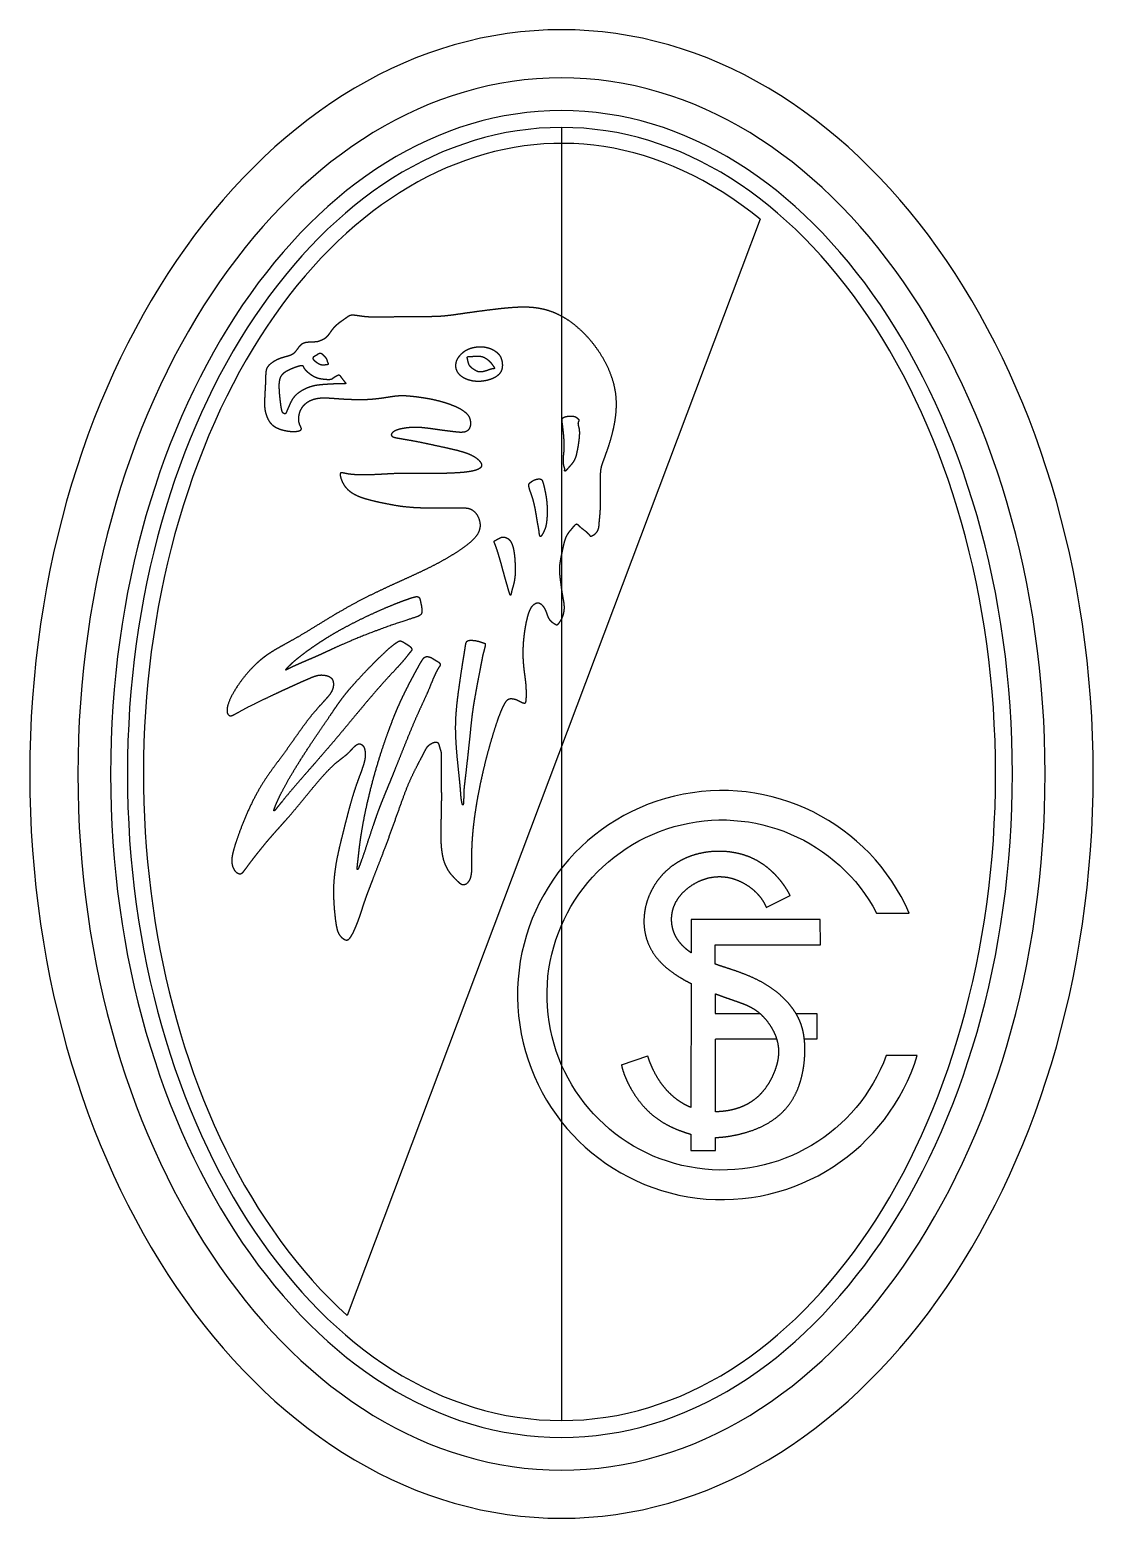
# Model space of a CAD drawing. Header units: millimetres. Extents: x -66 to 66, y -93 to 93.
import ezdxf

# ---------------------------------------------------------------- set-up
doc = ezdxf.new("R2010")
doc.units = ezdxf.units.MM
doc.layers.get('0').update_dxf_attribs({"linetype": 'CONTINUOUS'})

msp = doc.modelspace()

# ---------------------------------------------------------------- linework, layer by layer
for p, q in [((0, 80.53), (0, -80.53)), ((24.76, 69.1), (-26.69, -67.44)), ((25.51, -16.64), (28.5, -15.13)), ((32.23, -18.13), (16.17, -18.13)), ((16.17, -18.13), (16.17, -22.28)), ((32.27, -21.27), (32.23, -18.13)), ((19.16, -21.28), (32.27, -21.27)), ((19.16, -23.69), (19.16, -21.28)), ((16.16, -26.1), (16.13, -41.53)), ((19.17, -29.85), (19.17, -27.37)), ((19.16, -29.85), (24.75, -29.85)), ((29.22, -29.85), (31.83, -29.85)), ((31.83, -29.85), (31.83, -33.03)), ((19.17, -42.07), (19.17, -33.03)), ((26.81, -33.03), (19.17, -33.03)), ((31.83, -33.03), (30.26, -33.03)), ((7.48, -36.24), (10.75, -35.11)), ((16.13, -44.87), (16.12, -46.88)), ((19.17, -46.88), (19.17, -45.28)), ((16.12, -46.88), (19.17, -46.88))]:
    msp.add_line(p, q)
msp.add_lwpolyline([(39.26, -17.32), (43.33, -17.32, 5.551741), (44.33, -35.07), (40.45, -35.07, -4.688764)], format="xyb", close=True)
for major_axis, ratio, start_param, end_param in [((0, -92.7), 0.714675, -1.570796, 4.712389), ((0, -78.53), 0.663219, 2.646294, 5.745096), ((0, -86.7), 0.694928, -1.570796, 4.712389), ((0, -82.63), 0.679929, -1.570796, 4.712389), ((0, -80.53), 0.671582, -1.570796, 4.712389)]:
    msp.add_ellipse((0, 0), major_axis=major_axis, ratio=ratio, start_param=start_param, end_param=end_param)
for points in [[(-26.25, 57.12), (-26.2, 57.13), (-26.11, 57.14), (-25.96, 57.15), (-25.73, 57.13), (-25.39, 57.08), (-25.01, 57.02), (-24.59, 56.97), (-24.14, 56.92), (-23.63, 56.9), (-23.08, 56.89), (-22.48, 56.89), (-21.81, 56.9), (-21.1, 56.92), (-20.35, 56.93), (-19.58, 56.94), (-18.81, 56.95), (-18.06, 56.95), (-17.37, 56.96), (-16.74, 56.96), (-16.18, 56.96), (-15.7, 56.97), (-15.27, 56.99), (-14.89, 57.01), (-14.5, 57.05), (-14.1, 57.09), (-13.64, 57.15), (-13.12, 57.22), (-12.54, 57.31), (-11.91, 57.4), (-11.23, 57.49), (-10.53, 57.59), (-9.83, 57.68), (-9.14, 57.77), (-8.47, 57.85), (-7.83, 57.93), (-7.21, 57.99), (-6.63, 58.05), (-6.06, 58.09), (-5.5, 58.13), (-4.94, 58.15), (-4.36, 58.14), (-3.77, 58.12), (-3.16, 58.06), (-2.53, 57.95), (-1.88, 57.8), (-1.21, 57.58), (-0.52, 57.3), (0.17, 56.94), (0.87, 56.52), (1.56, 56.01), (2.24, 55.44), (2.9, 54.81), (3.52, 54.13), (4.11, 53.41), (4.65, 52.66), (5.13, 51.89), (5.56, 51.12), (5.92, 50.35), (6.22, 49.6), (6.45, 48.88), (6.63, 48.18), (6.75, 47.51), (6.82, 46.88), (6.85, 46.27), (6.84, 45.69), (6.81, 45.14), (6.76, 44.6), (6.68, 44.07), (6.59, 43.55), (6.49, 43.03), (6.36, 42.51), (6.22, 41.98), (6.07, 41.45), (5.91, 40.92), (5.73, 40.4), (5.56, 39.92), (5.4, 39.48), (5.25, 39.08), (5.12, 38.73), (5.02, 38.41), (4.94, 38.09), (4.89, 37.72), (4.86, 37.28), (4.85, 36.75), (4.85, 36.13), (4.86, 35.45), (4.86, 34.73), (4.87, 34.02), (4.86, 33.36), (4.84, 32.78), (4.8, 32.31), (4.77, 31.94), (4.73, 31.63), (4.71, 31.36), (4.69, 31.08), (4.67, 30.78), (4.6, 30.46), (4.45, 30.16), (4.21, 29.9), (3.94, 29.72), (3.71, 29.62), (3.58, 29.61), (3.53, 29.7), (3.41, 29.86), (3.2, 30.08), (2.93, 30.31), (2.67, 30.5), (2.45, 30.67), (2.27, 30.82), (2.13, 30.97), (1.99, 31.12), (1.87, 31.17), (1.75, 31.1), (1.6, 30.92), (1.42, 30.7), (1.21, 30.45), (0.98, 30.18), (0.77, 29.89), (0.6, 29.55), (0.45, 29.18), (0.34, 28.78), (0.24, 28.35), (0.15, 27.91), (0.06, 27.47), (-0.04, 27.02), (-0.12, 26.58), (-0.19, 26.15), (-0.22, 25.74), (-0.23, 25.34), (-0.21, 24.95), (-0.17, 24.56), (-0.12, 24.18), (-0.07, 23.79), (-0.02, 23.4), (0.03, 23), (0.09, 22.6), (0.16, 22.2), (0.23, 21.8), (0.31, 21.4), (0.36, 20.99), (0.37, 20.57), (0.32, 20.14), (0.2, 19.7), (0.02, 19.29), (-0.19, 18.94), (-0.38, 18.7), (-0.53, 18.58), (-0.65, 18.58), (-0.8, 18.67), (-1.01, 18.8), (-1.24, 18.96), (-1.46, 19.15), (-1.62, 19.4), (-1.74, 19.69), (-1.86, 20.02), (-1.99, 20.38), (-2.16, 20.72), (-2.38, 21.03), (-2.62, 21.24), (-2.86, 21.34), (-3.1, 21.32), (-3.32, 21.22), (-3.51, 21.06), (-3.68, 20.87), (-3.83, 20.64), (-3.97, 20.35), (-4.1, 19.99), (-4.22, 19.57), (-4.34, 19.07), (-4.45, 18.53), (-4.55, 17.94), (-4.63, 17.33), (-4.7, 16.71), (-4.75, 16.09), (-4.77, 15.48), (-4.78, 14.88), (-4.76, 14.3), (-4.72, 13.74), (-4.67, 13.2), (-4.61, 12.68), (-4.54, 12.2), (-4.48, 11.75), (-4.43, 11.35), (-4.4, 10.99), (-4.38, 10.67), (-4.38, 10.36), (-4.38, 10.06), (-4.38, 9.74), (-4.38, 9.41), (-4.39, 9.12), (-4.44, 8.92), (-4.52, 8.83), (-4.65, 8.82), (-4.81, 8.86), (-5, 8.94), (-5.2, 9.05), (-5.42, 9.17), (-5.67, 9.28), (-5.94, 9.36), (-6.21, 9.4), (-6.43, 9.39), (-6.6, 9.34), (-6.74, 9.24), (-6.86, 9.09), (-7, 8.89), (-7.16, 8.62), (-7.33, 8.27), (-7.53, 7.83), (-7.74, 7.29), (-7.96, 6.68), (-8.19, 5.98), (-8.43, 5.23), (-8.67, 4.43), (-8.91, 3.6), (-9.14, 2.75), (-9.37, 1.9), (-9.58, 1.05), (-9.78, 0.21), (-9.96, -0.61), (-10.14, -1.42), (-10.29, -2.22), (-10.44, -3), (-10.57, -3.77), (-10.69, -4.53), (-10.8, -5.28), (-10.9, -6.03), (-10.98, -6.76), (-11.05, -7.48), (-11.1, -8.17), (-11.14, -8.85), (-11.16, -9.48), (-11.17, -10.09), (-11.16, -10.65), (-11.16, -11.17), (-11.16, -11.64), (-11.17, -12.07), (-11.21, -12.46), (-11.27, -12.81), (-11.38, -13.11), (-11.52, -13.36), (-11.7, -13.57), (-11.9, -13.71), (-12.12, -13.78), (-12.32, -13.78), (-12.51, -13.72), (-12.69, -13.59), (-12.89, -13.41), (-13.11, -13.19), (-13.37, -12.93), (-13.65, -12.64), (-13.94, -12.29), (-14.21, -11.89), (-14.45, -11.44), (-14.65, -10.93), (-14.8, -10.37), (-14.91, -9.77), (-14.99, -9.13), (-15.03, -8.46), (-15.04, -7.77), (-15.04, -7.07), (-15.03, -6.37), (-15.01, -5.65), (-15, -4.94), (-14.98, -4.23), (-14.97, -3.52), (-14.97, -2.81), (-14.97, -2.12), (-14.98, -1.44), (-14.99, -0.79), (-15, -0.17), (-15.01, 0.4), (-15, 0.92), (-14.99, 1.39), (-14.98, 1.79), (-14.97, 2.13), (-14.97, 2.42), (-15, 2.68), (-15.06, 2.92), (-15.14, 3.16), (-15.21, 3.4), (-15.27, 3.63), (-15.33, 3.84), (-15.46, 3.97), (-15.68, 4), (-15.97, 3.92), (-16.28, 3.77), (-16.54, 3.58), (-16.73, 3.37), (-16.88, 3.14), (-17.02, 2.87), (-17.18, 2.56), (-17.36, 2.2), (-17.58, 1.79), (-17.82, 1.33), (-18.09, 0.83), (-18.36, 0.29), (-18.64, -0.29), (-18.91, -0.9), (-19.19, -1.55), (-19.46, -2.25), (-19.73, -2.98), (-20.01, -3.76), (-20.31, -4.58), (-20.61, -5.44), (-20.93, -6.33), (-21.27, -7.26), (-21.61, -8.21), (-21.97, -9.15), (-22.32, -10.09), (-22.67, -10.99), (-23, -11.85), (-23.32, -12.65), (-23.6, -13.38), (-23.85, -14.04), (-24.07, -14.62), (-24.26, -15.12), (-24.41, -15.56), (-24.55, -15.96), (-24.67, -16.32), (-24.79, -16.69), (-24.91, -17.06), (-25.04, -17.46), (-25.18, -17.88), (-25.35, -18.33), (-25.53, -18.8), (-25.72, -19.26), (-25.92, -19.71), (-26.13, -20.1), (-26.33, -20.41), (-26.52, -20.62), (-26.7, -20.7), (-26.88, -20.69), (-27.06, -20.6), (-27.27, -20.47), (-27.47, -20.29), (-27.65, -20.08), (-27.8, -19.83), (-27.92, -19.52), (-28.01, -19.17), (-28.09, -18.75), (-28.16, -18.28), (-28.22, -17.75), (-28.28, -17.16), (-28.34, -16.53), (-28.38, -15.85), (-28.41, -15.14), (-28.41, -14.4), (-28.39, -13.65), (-28.33, -12.89), (-28.24, -12.12), (-28.13, -11.35), (-27.99, -10.58), (-27.83, -9.82), (-27.66, -9.07), (-27.48, -8.33), (-27.3, -7.6), (-27.12, -6.87), (-26.94, -6.16), (-26.76, -5.46), (-26.58, -4.76), (-26.4, -4.08), (-26.21, -3.4), (-26.01, -2.74), (-25.81, -2.09), (-25.6, -1.46), (-25.38, -0.85), (-25.17, -0.27), (-24.97, 0.27), (-24.8, 0.75), (-24.66, 1.18), (-24.55, 1.55), (-24.49, 1.87), (-24.46, 2.15), (-24.45, 2.4), (-24.46, 2.64), (-24.48, 2.89), (-24.53, 3.15), (-24.64, 3.4), (-24.8, 3.62), (-25.02, 3.76), (-25.26, 3.78), (-25.51, 3.67), (-25.78, 3.45), (-26.04, 3.17), (-26.3, 2.87), (-26.58, 2.59), (-26.87, 2.33), (-27.19, 2.09), (-27.54, 1.82), (-27.93, 1.52), (-28.35, 1.15), (-28.82, 0.71), (-29.32, 0.19), (-29.85, -0.39), (-30.39, -1.02), (-30.95, -1.68), (-31.5, -2.35), (-32.04, -3.01), (-32.56, -3.65), (-33.06, -4.25), (-33.53, -4.81), (-33.97, -5.32), (-34.38, -5.79), (-34.77, -6.22), (-35.13, -6.63), (-35.48, -7.01), (-35.82, -7.4), (-36.15, -7.78), (-36.49, -8.17), (-36.83, -8.57), (-37.17, -8.99), (-37.52, -9.43), (-37.88, -9.87), (-38.23, -10.32), (-38.57, -10.76), (-38.88, -11.17), (-39.16, -11.55), (-39.4, -11.88), (-39.59, -12.14), (-39.77, -12.33), (-39.94, -12.43), (-40.13, -12.44), (-40.35, -12.37), (-40.56, -12.22), (-40.74, -12.02), (-40.88, -11.77), (-40.99, -11.51), (-41.05, -11.24), (-41.09, -10.96), (-41.09, -10.66), (-41.05, -10.31), (-40.96, -9.88), (-40.83, -9.37), (-40.65, -8.76), (-40.42, -8.07), (-40.15, -7.3), (-39.84, -6.48), (-39.5, -5.62), (-39.12, -4.75), (-38.73, -3.89), (-38.31, -3.05), (-37.89, -2.26), (-37.46, -1.52), (-37.02, -0.83), (-36.59, -0.18), (-36.15, 0.44), (-35.72, 1.03), (-35.29, 1.6), (-34.87, 2.17), (-34.45, 2.74), (-34.03, 3.33), (-33.61, 3.92), (-33.18, 4.53), (-32.76, 5.14), (-32.32, 5.74), (-31.89, 6.34), (-31.45, 6.92), (-31.01, 7.47), (-30.57, 7.98), (-30.15, 8.45), (-29.75, 8.89), (-29.4, 9.28), (-29.08, 9.63), (-28.83, 9.96), (-28.64, 10.26), (-28.51, 10.54), (-28.44, 10.82), (-28.41, 11.09), (-28.41, 11.37), (-28.47, 11.64), (-28.59, 11.88), (-28.8, 12.07), (-29.08, 12.21), (-29.4, 12.29), (-29.72, 12.33), (-30.02, 12.34), (-30.31, 12.31), (-30.61, 12.23), (-30.98, 12.1), (-31.46, 11.9), (-32.08, 11.62), (-32.85, 11.28), (-33.75, 10.87), (-34.75, 10.41), (-35.8, 9.92), (-36.85, 9.42), (-37.86, 8.93), (-38.77, 8.48), (-39.54, 8.08), (-40.16, 7.74), (-40.61, 7.49), (-40.93, 7.32), (-41.15, 7.24), (-41.32, 7.24), (-41.48, 7.32), (-41.62, 7.49), (-41.69, 7.78), (-41.68, 8.18), (-41.55, 8.7), (-41.31, 9.31), (-40.97, 9.99), (-40.54, 10.71), (-40.04, 11.44), (-39.5, 12.15), (-38.93, 12.82), (-38.35, 13.43), (-37.78, 13.97), (-37.21, 14.45), (-36.65, 14.86), (-36.1, 15.22), (-35.55, 15.55), (-35, 15.86), (-34.43, 16.18), (-33.84, 16.5), (-33.22, 16.85), (-32.57, 17.22), (-31.89, 17.63), (-31.17, 18.06), (-30.42, 18.53), (-29.64, 19.01), (-28.82, 19.51), (-27.98, 20.01), (-27.11, 20.51), (-26.23, 21.01), (-25.33, 21.5), (-24.41, 21.97), (-23.5, 22.42), (-22.58, 22.86), (-21.67, 23.29), (-20.77, 23.7), (-19.89, 24.1), (-19.02, 24.49), (-18.18, 24.88), (-17.36, 25.26), (-16.58, 25.64), (-15.82, 26.02), (-15.11, 26.41), (-14.42, 26.79), (-13.78, 27.17), (-13.18, 27.54), (-12.62, 27.92), (-12.1, 28.28), (-11.62, 28.64), (-11.2, 28.99), (-10.84, 29.35), (-10.54, 29.72), (-10.32, 30.1), (-10.18, 30.5), (-10.12, 30.92), (-10.16, 31.35), (-10.27, 31.77), (-10.44, 32.17), (-10.68, 32.52), (-10.95, 32.79), (-11.25, 32.98), (-11.58, 33.09), (-11.92, 33.15), (-12.3, 33.17), (-12.7, 33.17), (-13.12, 33.16), (-13.57, 33.16), (-14.05, 33.16), (-14.54, 33.16), (-15.05, 33.16), (-15.58, 33.16), (-16.13, 33.16), (-16.68, 33.16), (-17.25, 33.16), (-17.84, 33.18), (-18.43, 33.21), (-19.03, 33.26), (-19.64, 33.32), (-20.25, 33.4), (-20.87, 33.5), (-21.48, 33.62), (-22.09, 33.74), (-22.69, 33.86), (-23.27, 33.99), (-23.83, 34.13), (-24.36, 34.27), (-24.87, 34.43), (-25.34, 34.61), (-25.78, 34.81), (-26.17, 35.05), (-26.52, 35.32), (-26.83, 35.62), (-27.09, 35.96), (-27.29, 36.32), (-27.45, 36.69), (-27.55, 37.03), (-27.59, 37.3), (-27.57, 37.48), (-27.47, 37.55), (-27.27, 37.51), (-26.96, 37.44), (-26.52, 37.35), (-25.95, 37.29), (-25.29, 37.25), (-24.55, 37.24), (-23.75, 37.26), (-22.94, 37.3), (-22.14, 37.34), (-21.36, 37.39), (-20.62, 37.42), (-19.93, 37.44), (-19.26, 37.45), (-18.61, 37.45), (-17.96, 37.44), (-17.31, 37.43), (-16.63, 37.42), (-15.93, 37.42), (-15.21, 37.42), (-14.48, 37.44), (-13.77, 37.47), (-13.1, 37.5), (-12.49, 37.54), (-11.97, 37.59), (-11.53, 37.65), (-11.17, 37.71), (-10.88, 37.78), (-10.63, 37.85), (-10.39, 37.95), (-10.16, 38.07), (-10, 38.22), (-9.93, 38.43), (-9.98, 38.67), (-10.15, 38.94), (-10.41, 39.21), (-10.74, 39.46), (-11.13, 39.69), (-11.57, 39.89), (-12.04, 40.06), (-12.57, 40.21), (-13.13, 40.36), (-13.74, 40.5), (-14.38, 40.65), (-15.05, 40.79), (-15.73, 40.94), (-16.41, 41.09), (-17.08, 41.23), (-17.72, 41.36), (-18.33, 41.48), (-18.89, 41.58), (-19.41, 41.67), (-19.88, 41.75), (-20.29, 41.82), (-20.65, 41.89), (-20.94, 41.96), (-21.14, 42.06), (-21.23, 42.19), (-21.2, 42.36), (-21.07, 42.54), (-20.85, 42.7), (-20.58, 42.83), (-20.26, 42.93), (-19.92, 43.01), (-19.56, 43.07), (-19.17, 43.13), (-18.77, 43.16), (-18.33, 43.18), (-17.86, 43.17), (-17.36, 43.14), (-16.83, 43.08), (-16.29, 43.01), (-15.76, 42.94), (-15.25, 42.86), (-14.78, 42.79), (-14.34, 42.74), (-13.93, 42.69), (-13.55, 42.64), (-13.18, 42.6), (-12.82, 42.56), (-12.46, 42.54), (-12.12, 42.57), (-11.83, 42.66), (-11.58, 42.84), (-11.42, 43.12), (-11.33, 43.46), (-11.32, 43.84), (-11.39, 44.2), (-11.53, 44.54), (-11.74, 44.84), (-12.01, 45.09), (-12.34, 45.32), (-12.7, 45.54), (-13.11, 45.74), (-13.56, 45.93), (-14.04, 46.11), (-14.56, 46.29), (-15.1, 46.44), (-15.66, 46.58), (-16.23, 46.71), (-16.8, 46.81), (-17.36, 46.9), (-17.89, 46.97), (-18.39, 47.04), (-18.84, 47.08), (-19.27, 47.12), (-19.66, 47.14), (-20.03, 47.14), (-20.4, 47.12), (-20.78, 47.08), (-21.18, 47.02), (-21.59, 46.96), (-22.04, 46.89), (-22.5, 46.82), (-22.98, 46.76), (-23.48, 46.71), (-23.99, 46.67), (-24.5, 46.65), (-25.02, 46.65), (-25.54, 46.65), (-26.04, 46.66), (-26.54, 46.68), (-27.02, 46.7), (-27.48, 46.73), (-27.92, 46.76), (-28.33, 46.79), (-28.73, 46.82), (-29.11, 46.84), (-29.48, 46.86), (-29.84, 46.85), (-30.19, 46.83), (-30.54, 46.77), (-30.88, 46.68), (-31.21, 46.56), (-31.52, 46.41), (-31.79, 46.22), (-32.04, 46), (-32.25, 45.75), (-32.43, 45.47), (-32.57, 45.17), (-32.67, 44.85), (-32.73, 44.53), (-32.75, 44.22), (-32.73, 43.91), (-32.66, 43.63), (-32.56, 43.39), (-32.45, 43.17), (-32.38, 43), (-32.42, 42.87), (-32.57, 42.77), (-32.78, 42.71), (-33.02, 42.67), (-33.3, 42.65), (-33.63, 42.66), (-34.02, 42.7), (-34.46, 42.77), (-34.93, 42.89), (-35.39, 43.06), (-35.8, 43.28), (-36.14, 43.56), (-36.39, 43.86), (-36.58, 44.18), (-36.71, 44.49), (-36.81, 44.78), (-36.89, 45.05), (-36.95, 45.34), (-36.99, 45.67), (-37.01, 46.07), (-37, 46.57), (-36.97, 47.13), (-36.94, 47.74), (-36.9, 48.34), (-36.88, 48.91), (-36.86, 49.41), (-36.86, 49.83), (-36.83, 50.16), (-36.77, 50.44), (-36.64, 50.7), (-36.42, 50.95), (-36.13, 51.19), (-35.77, 51.43), (-35.37, 51.64), (-34.95, 51.8), (-34.55, 51.92), (-34.18, 52.01), (-33.86, 52.11), (-33.58, 52.22), (-33.35, 52.39), (-33.16, 52.59), (-32.99, 52.82), (-32.83, 53.04), (-32.67, 53.25), (-32.5, 53.43), (-32.32, 53.57), (-32.11, 53.67), (-31.86, 53.74), (-31.55, 53.77), (-31.2, 53.79), (-30.85, 53.8), (-30.55, 53.82), (-30.33, 53.85), (-30.17, 53.9), (-30.02, 53.97), (-29.82, 54.05), (-29.6, 54.16), (-29.38, 54.31), (-29.17, 54.52), (-28.99, 54.76), (-28.8, 55.03), (-28.6, 55.31), (-28.37, 55.59), (-28.11, 55.85), (-27.84, 56.08), (-27.56, 56.29), (-27.28, 56.49), (-27.03, 56.66), (-26.82, 56.81), (-26.63, 56.95), (-26.49, 57.04), (-26.37, 57.09), (-26.29, 57.11), (-26.25, 57.12)], [(-30.51, 52.2), (-30.53, 52.19), (-30.55, 52.17), (-30.6, 52.15), (-30.66, 52.11), (-30.73, 52.08), (-30.79, 52.03), (-30.85, 51.98), (-30.89, 51.93), (-30.92, 51.86), (-30.93, 51.8), (-30.93, 51.73), (-30.91, 51.67), (-30.88, 51.6), (-30.85, 51.55), (-30.8, 51.49), (-30.74, 51.44), (-30.68, 51.38), (-30.6, 51.32), (-30.52, 51.26), (-30.43, 51.19), (-30.34, 51.13), (-30.24, 51.07), (-30.14, 51.02), (-30.04, 50.98), (-29.95, 50.95), (-29.85, 50.93), (-29.76, 50.92), (-29.68, 50.92), (-29.61, 50.93), (-29.54, 50.93), (-29.48, 50.94), (-29.42, 50.95), (-29.35, 50.96), (-29.29, 50.96), (-29.22, 50.97), (-29.16, 50.98), (-29.11, 51), (-29.08, 51.03), (-29.07, 51.08), (-29.08, 51.13), (-29.1, 51.19), (-29.13, 51.25), (-29.16, 51.31), (-29.18, 51.36), (-29.19, 51.41), (-29.21, 51.46), (-29.22, 51.52), (-29.24, 51.59), (-29.27, 51.66), (-29.31, 51.74), (-29.36, 51.82), (-29.41, 51.89), (-29.46, 51.96), (-29.52, 52.02), (-29.57, 52.08), (-29.62, 52.12), (-29.67, 52.17), (-29.72, 52.21), (-29.76, 52.25), (-29.81, 52.3), (-29.85, 52.34), (-29.9, 52.38), (-29.96, 52.4), (-30.01, 52.42), (-30.08, 52.43), (-30.14, 52.42), (-30.2, 52.4), (-30.26, 52.37), (-30.32, 52.33), (-30.38, 52.29), (-30.43, 52.25), (-30.47, 52.22), (-30.5, 52.21), (-30.51, 52.2)], [(-12.09, 52.65), (-12.14, 52.62), (-12.22, 52.56), (-12.33, 52.46), (-12.48, 52.32), (-12.64, 52.15), (-12.77, 51.98), (-12.89, 51.81), (-12.98, 51.65), (-13.06, 51.49), (-13.11, 51.3), (-13.15, 51.09), (-13.17, 50.86), (-13.15, 50.6), (-13.08, 50.33), (-12.96, 50.06), (-12.78, 49.81), (-12.54, 49.57), (-12.25, 49.37), (-11.92, 49.2), (-11.56, 49.06), (-11.18, 48.96), (-10.79, 48.91), (-10.4, 48.89), (-10.01, 48.9), (-9.62, 48.95), (-9.25, 49.03), (-8.89, 49.13), (-8.55, 49.26), (-8.23, 49.42), (-7.96, 49.61), (-7.74, 49.82), (-7.56, 50.07), (-7.44, 50.34), (-7.38, 50.62), (-7.36, 50.92), (-7.38, 51.21), (-7.43, 51.49), (-7.5, 51.74), (-7.6, 51.97), (-7.73, 52.18), (-7.88, 52.36), (-8.06, 52.53), (-8.28, 52.69), (-8.52, 52.84), (-8.8, 52.97), (-9.08, 53.07), (-9.38, 53.15), (-9.68, 53.2), (-9.99, 53.23), (-10.28, 53.22), (-10.57, 53.2), (-10.86, 53.15), (-11.13, 53.09), (-11.39, 53.01), (-11.64, 52.91), (-11.83, 52.82), (-11.97, 52.74), (-12.05, 52.68), (-12.09, 52.65)], [(-11.7, 51.96), (-11.71, 51.95), (-11.72, 51.93), (-11.74, 51.9), (-11.74, 51.84), (-11.72, 51.74), (-11.69, 51.63), (-11.67, 51.51), (-11.64, 51.38), (-11.61, 51.25), (-11.57, 51.12), (-11.52, 50.99), (-11.45, 50.87), (-11.37, 50.75), (-11.27, 50.65), (-11.16, 50.55), (-11.05, 50.47), (-10.93, 50.39), (-10.83, 50.32), (-10.72, 50.26), (-10.63, 50.2), (-10.53, 50.16), (-10.44, 50.12), (-10.35, 50.09), (-10.25, 50.08), (-10.15, 50.07), (-10.05, 50.07), (-9.95, 50.08), (-9.86, 50.09), (-9.78, 50.11), (-9.69, 50.13), (-9.6, 50.15), (-9.51, 50.18), (-9.41, 50.21), (-9.3, 50.24), (-9.2, 50.27), (-9.11, 50.31), (-9.02, 50.34), (-8.95, 50.37), (-8.87, 50.4), (-8.8, 50.43), (-8.71, 50.44), (-8.61, 50.45), (-8.51, 50.46), (-8.43, 50.47), (-8.37, 50.49), (-8.34, 50.52), (-8.34, 50.57), (-8.38, 50.63), (-8.43, 50.71), (-8.49, 50.8), (-8.56, 50.9), (-8.64, 51.01), (-8.72, 51.13), (-8.81, 51.24), (-8.91, 51.35), (-9.02, 51.45), (-9.12, 51.55), (-9.24, 51.64), (-9.35, 51.72), (-9.47, 51.8), (-9.59, 51.87), (-9.71, 51.92), (-9.83, 51.97), (-9.96, 52.01), (-10.09, 52.03), (-10.24, 52.04), (-10.38, 52.05), (-10.54, 52.04), (-10.7, 52.03), (-10.87, 52.03), (-11.03, 52.02), (-11.19, 52.02), (-11.34, 52.02), (-11.47, 52.02), (-11.58, 52.02), (-11.64, 52), (-11.68, 51.99), (-11.7, 51.97), (-11.7, 51.96)], [(-32.31, 50.9), (-32.32, 50.9), (-32.36, 50.9), (-32.41, 50.9), (-32.51, 50.89), (-32.66, 50.85), (-32.83, 50.8), (-33.01, 50.74), (-33.2, 50.67), (-33.37, 50.61), (-33.54, 50.54), (-33.71, 50.47), (-33.87, 50.4), (-34.02, 50.32), (-34.17, 50.24), (-34.32, 50.16), (-34.46, 50.06), (-34.59, 49.96), (-34.71, 49.85), (-34.81, 49.72), (-34.9, 49.59), (-34.98, 49.44), (-35.04, 49.29), (-35.09, 49.12), (-35.12, 48.94), (-35.15, 48.75), (-35.16, 48.55), (-35.17, 48.34), (-35.16, 48.11), (-35.15, 47.87), (-35.14, 47.62), (-35.12, 47.36), (-35.09, 47.1), (-35.07, 46.84), (-35.04, 46.58), (-35.01, 46.33), (-34.98, 46.09), (-34.95, 45.88), (-34.92, 45.69), (-34.89, 45.52), (-34.86, 45.37), (-34.83, 45.26), (-34.8, 45.16), (-34.77, 45.08), (-34.72, 45.01), (-34.67, 44.96), (-34.6, 44.9), (-34.52, 44.87), (-34.45, 44.85), (-34.39, 44.87), (-34.34, 44.92), (-34.31, 45), (-34.27, 45.09), (-34.23, 45.18), (-34.19, 45.28), (-34.15, 45.39), (-34.1, 45.5), (-34.04, 45.61), (-33.99, 45.74), (-33.93, 45.88), (-33.87, 46.03), (-33.79, 46.19), (-33.71, 46.36), (-33.61, 46.54), (-33.5, 46.72), (-33.36, 46.91), (-33.2, 47.1), (-33.01, 47.28), (-32.8, 47.45), (-32.57, 47.62), (-32.32, 47.77), (-32.07, 47.91), (-31.8, 48.03), (-31.54, 48.14), (-31.28, 48.23), (-31.03, 48.3), (-30.79, 48.36), (-30.56, 48.4), (-30.33, 48.44), (-30.09, 48.46), (-29.85, 48.49), (-29.61, 48.5), (-29.35, 48.52), (-29.07, 48.54), (-28.79, 48.56), (-28.49, 48.57), (-28.2, 48.59), (-27.92, 48.6), (-27.65, 48.6), (-27.41, 48.6), (-27.2, 48.6), (-27.04, 48.6), (-26.93, 48.61), (-26.88, 48.63), (-26.88, 48.68), (-26.93, 48.75), (-27.02, 48.86), (-27.13, 48.98), (-27.24, 49.13), (-27.35, 49.27), (-27.45, 49.42), (-27.54, 49.54), (-27.61, 49.64), (-27.68, 49.7), (-27.75, 49.71), (-27.83, 49.7), (-27.92, 49.66), (-28.02, 49.6), (-28.13, 49.54), (-28.24, 49.47), (-28.34, 49.4), (-28.43, 49.34), (-28.51, 49.28), (-28.58, 49.23), (-28.66, 49.19), (-28.76, 49.17), (-28.87, 49.15), (-28.99, 49.15), (-29.13, 49.15), (-29.29, 49.16), (-29.46, 49.17), (-29.63, 49.19), (-29.81, 49.21), (-29.98, 49.24), (-30.15, 49.27), (-30.32, 49.31), (-30.49, 49.37), (-30.65, 49.43), (-30.81, 49.51), (-30.98, 49.6), (-31.15, 49.7), (-31.32, 49.82), (-31.48, 49.94), (-31.64, 50.07), (-31.78, 50.2), (-31.9, 50.33), (-32.01, 50.45), (-32.09, 50.57), (-32.15, 50.67), (-32.19, 50.76), (-32.22, 50.83), (-32.24, 50.87), (-32.27, 50.89), (-32.3, 50.9), (-32.31, 50.9)], [(1.08, 44.58), (1.06, 44.58), (1.01, 44.58), (0.94, 44.57), (0.85, 44.57), (0.75, 44.55), (0.65, 44.54), (0.57, 44.52), (0.48, 44.5), (0.4, 44.48), (0.32, 44.44), (0.24, 44.4), (0.17, 44.35), (0.12, 44.28), (0.08, 44.19), (0.07, 44.08), (0.07, 43.96), (0.08, 43.81), (0.11, 43.66), (0.13, 43.49), (0.16, 43.31), (0.18, 43.12), (0.2, 42.92), (0.22, 42.71), (0.25, 42.49), (0.27, 42.25), (0.29, 42.01), (0.31, 41.76), (0.33, 41.51), (0.34, 41.25), (0.35, 41), (0.35, 40.75), (0.34, 40.52), (0.33, 40.29), (0.31, 40.08), (0.29, 39.89), (0.27, 39.71), (0.25, 39.55), (0.24, 39.4), (0.24, 39.27), (0.24, 39.14), (0.24, 39.02), (0.25, 38.9), (0.26, 38.78), (0.26, 38.65), (0.27, 38.54), (0.28, 38.43), (0.31, 38.34), (0.34, 38.26), (0.38, 38.18), (0.4, 38.1), (0.41, 38), (0.4, 37.89), (0.39, 37.79), (0.39, 37.72), (0.42, 37.7), (0.49, 37.74), (0.59, 37.83), (0.71, 37.96), (0.85, 38.12), (1, 38.28), (1.14, 38.45), (1.27, 38.61), (1.4, 38.77), (1.51, 38.93), (1.61, 39.12), (1.7, 39.32), (1.78, 39.54), (1.85, 39.79), (1.91, 40.06), (1.97, 40.35), (2.03, 40.65), (2.08, 40.96), (2.12, 41.26), (2.16, 41.56), (2.19, 41.83), (2.21, 42.09), (2.23, 42.33), (2.23, 42.55), (2.22, 42.75), (2.2, 42.93), (2.17, 43.09), (2.13, 43.25), (2.09, 43.39), (2.06, 43.52), (2.05, 43.64), (2.06, 43.75), (2.09, 43.84), (2.13, 43.92), (2.16, 44), (2.17, 44.07), (2.15, 44.15), (2.09, 44.22), (2.02, 44.29), (1.93, 44.36), (1.84, 44.42), (1.76, 44.48), (1.66, 44.52), (1.56, 44.55), (1.45, 44.57), (1.33, 44.58), (1.23, 44.58), (1.15, 44.58), (1.1, 44.58), (1.08, 44.58)], [(-4.07, 36.03), (-4.07, 36.01), (-4.07, 35.96), (-4.07, 35.87), (-4.05, 35.73), (-3.99, 35.52), (-3.91, 35.28), (-3.82, 35.02), (-3.73, 34.76), (-3.64, 34.49), (-3.55, 34.22), (-3.48, 33.94), (-3.41, 33.65), (-3.34, 33.36), (-3.28, 33.05), (-3.22, 32.74), (-3.16, 32.41), (-3.11, 32.08), (-3.06, 31.77), (-3.01, 31.47), (-2.96, 31.2), (-2.92, 30.97), (-2.88, 30.77), (-2.85, 30.6), (-2.82, 30.44), (-2.8, 30.28), (-2.78, 30.11), (-2.76, 29.94), (-2.73, 29.76), (-2.69, 29.63), (-2.64, 29.56), (-2.57, 29.57), (-2.49, 29.67), (-2.41, 29.81), (-2.32, 29.98), (-2.23, 30.14), (-2.16, 30.3), (-2.09, 30.45), (-2.03, 30.6), (-1.97, 30.77), (-1.93, 30.97), (-1.89, 31.2), (-1.85, 31.47), (-1.82, 31.77), (-1.8, 32.09), (-1.78, 32.43), (-1.78, 32.78), (-1.79, 33.14), (-1.8, 33.5), (-1.83, 33.85), (-1.87, 34.19), (-1.91, 34.52), (-1.97, 34.84), (-2.03, 35.15), (-2.09, 35.43), (-2.15, 35.69), (-2.21, 35.93), (-2.26, 36.14), (-2.31, 36.31), (-2.36, 36.45), (-2.4, 36.56), (-2.44, 36.64), (-2.5, 36.69), (-2.57, 36.73), (-2.67, 36.75), (-2.79, 36.76), (-2.93, 36.75), (-3.08, 36.72), (-3.24, 36.68), (-3.39, 36.62), (-3.53, 36.55), (-3.65, 36.48), (-3.75, 36.41), (-3.83, 36.34), (-3.91, 36.28), (-3.98, 36.22), (-4.03, 36.16), (-4.05, 36.1), (-4.06, 36.06), (-4.07, 36.03)], [(-7.75, 29.37), (-7.79, 29.35), (-7.86, 29.31), (-7.97, 29.25), (-8.11, 29.17), (-8.27, 29.08), (-8.38, 29.02), (-8.42, 28.98), (-8.4, 28.9), (-8.32, 28.73), (-8.21, 28.44), (-8.09, 28.09), (-7.96, 27.71), (-7.84, 27.33), (-7.73, 26.96), (-7.63, 26.61), (-7.53, 26.26), (-7.44, 25.92), (-7.35, 25.57), (-7.25, 25.22), (-7.16, 24.87), (-7.06, 24.53), (-6.97, 24.21), (-6.89, 23.91), (-6.81, 23.65), (-6.74, 23.42), (-6.68, 23.21), (-6.62, 23.01), (-6.57, 22.81), (-6.51, 22.62), (-6.45, 22.45), (-6.4, 22.31), (-6.35, 22.25), (-6.32, 22.28), (-6.29, 22.39), (-6.25, 22.56), (-6.21, 22.77), (-6.15, 23), (-6.08, 23.23), (-6.01, 23.48), (-5.94, 23.74), (-5.88, 24.02), (-5.83, 24.33), (-5.79, 24.65), (-5.77, 24.99), (-5.76, 25.33), (-5.76, 25.68), (-5.77, 26.02), (-5.79, 26.34), (-5.81, 26.65), (-5.83, 26.95), (-5.86, 27.23), (-5.9, 27.51), (-5.94, 27.79), (-5.99, 28.06), (-6.06, 28.33), (-6.14, 28.58), (-6.24, 28.82), (-6.37, 29.03), (-6.51, 29.2), (-6.67, 29.33), (-6.83, 29.42), (-7, 29.48), (-7.15, 29.51), (-7.3, 29.51), (-7.44, 29.5), (-7.56, 29.46), (-7.65, 29.42), (-7.72, 29.38), (-7.75, 29.37)], [(-18.3, 22.05), (-18.36, 22.04), (-18.49, 22.01), (-18.7, 21.94), (-19.03, 21.83), (-19.52, 21.65), (-20.08, 21.44), (-20.72, 21.19), (-21.41, 20.91), (-22.16, 20.6), (-22.94, 20.25), (-23.74, 19.89), (-24.55, 19.51), (-25.34, 19.12), (-26.11, 18.73), (-26.85, 18.34), (-27.54, 17.97), (-28.17, 17.61), (-28.76, 17.26), (-29.3, 16.93), (-29.8, 16.61), (-30.28, 16.3), (-30.74, 15.99), (-31.19, 15.67), (-31.65, 15.35), (-32.1, 15.02), (-32.54, 14.68), (-32.98, 14.33), (-33.38, 13.98), (-33.75, 13.65), (-34.05, 13.35), (-34.26, 13.12), (-34.38, 12.97), (-34.37, 12.92), (-34.23, 12.98), (-33.95, 13.13), (-33.56, 13.33), (-33.06, 13.56), (-32.52, 13.8), (-31.94, 14.05), (-31.38, 14.29), (-30.85, 14.51), (-30.35, 14.73), (-29.87, 14.95), (-29.37, 15.19), (-28.8, 15.45), (-28.12, 15.77), (-27.3, 16.13), (-26.31, 16.56), (-25.17, 17.03), (-23.92, 17.53), (-22.64, 18.01), (-21.44, 18.45), (-20.36, 18.82), (-19.46, 19.11), (-18.73, 19.34), (-18.19, 19.52), (-17.81, 19.66), (-17.58, 19.79), (-17.46, 19.92), (-17.41, 20.06), (-17.4, 20.22), (-17.39, 20.41), (-17.41, 20.61), (-17.43, 20.83), (-17.48, 21.06), (-17.53, 21.3), (-17.58, 21.55), (-17.64, 21.79), (-17.72, 21.97), (-17.84, 22.08), (-17.99, 22.11), (-18.13, 22.09), (-18.24, 22.07), (-18.3, 22.05)], [(-19.7, 16.42), (-19.73, 16.44), (-19.81, 16.48), (-19.92, 16.54), (-20.06, 16.59), (-20.24, 16.57), (-20.39, 16.48), (-20.53, 16.38), (-20.66, 16.29), (-20.85, 16.16), (-21.13, 15.94), (-21.54, 15.59), (-22.06, 15.12), (-22.68, 14.52), (-23.36, 13.85), (-24.07, 13.12), (-24.78, 12.39), (-25.43, 11.68), (-26.02, 11.02), (-26.54, 10.43), (-26.98, 9.88), (-27.37, 9.37), (-27.73, 8.89), (-28.07, 8.39), (-28.43, 7.86), (-28.82, 7.29), (-29.26, 6.65), (-29.73, 5.96), (-30.25, 5.2), (-30.8, 4.38), (-31.37, 3.53), (-31.95, 2.64), (-32.53, 1.74), (-33.09, 0.84), (-33.62, -0.03), (-34.1, -0.87), (-34.54, -1.66), (-34.92, -2.38), (-35.24, -3.02), (-35.49, -3.57), (-35.67, -4.02), (-35.79, -4.35), (-35.85, -4.56), (-35.83, -4.63), (-35.75, -4.57), (-35.58, -4.38), (-35.32, -4.05), (-34.95, -3.6), (-34.5, -3.05), (-33.97, -2.41), (-33.39, -1.72), (-32.76, -0.99), (-32.12, -0.25), (-31.48, 0.48), (-30.85, 1.2), (-30.25, 1.89), (-29.67, 2.56), (-29.11, 3.21), (-28.56, 3.84), (-28.02, 4.48), (-27.48, 5.13), (-26.92, 5.8), (-26.35, 6.49), (-25.76, 7.2), (-25.15, 7.94), (-24.53, 8.68), (-23.9, 9.42), (-23.28, 10.15), (-22.67, 10.84), (-22.1, 11.49), (-21.56, 12.08), (-21.07, 12.61), (-20.62, 13.08), (-20.24, 13.5), (-19.9, 13.87), (-19.62, 14.2), (-19.37, 14.5), (-19.17, 14.78), (-18.98, 15.02), (-18.81, 15.21), (-18.68, 15.37), (-18.62, 15.52), (-18.68, 15.69), (-18.86, 15.87), (-19.09, 16.05), (-19.32, 16.19), (-19.48, 16.28), (-19.59, 16.35), (-19.66, 16.4), (-19.7, 16.42)], [(-10.51, 16.57), (-10.56, 16.59), (-10.66, 16.61), (-10.8, 16.63), (-10.97, 16.65), (-11.18, 16.65), (-11.39, 16.66), (-11.58, 16.64), (-11.74, 16.58), (-11.84, 16.47), (-11.91, 16.29), (-11.95, 16.06), (-11.99, 15.79), (-12.04, 15.48), (-12.09, 15.1), (-12.17, 14.67), (-12.25, 14.17), (-12.34, 13.6), (-12.44, 12.97), (-12.54, 12.31), (-12.64, 11.61), (-12.74, 10.89), (-12.84, 10.18), (-12.93, 9.47), (-13.01, 8.78), (-13.08, 8.11), (-13.13, 7.44), (-13.17, 6.78), (-13.19, 6.11), (-13.19, 5.41), (-13.17, 4.69), (-13.13, 3.93), (-13.08, 3.14), (-13.01, 2.32), (-12.93, 1.5), (-12.85, 0.71), (-12.77, -0.04), (-12.7, -0.71), (-12.64, -1.29), (-12.6, -1.75), (-12.57, -2.12), (-12.55, -2.41), (-12.53, -2.66), (-12.51, -2.93), (-12.47, -3.23), (-12.41, -3.56), (-12.35, -3.82), (-12.28, -3.92), (-12.23, -3.8), (-12.2, -3.5), (-12.19, -3.11), (-12.18, -2.73), (-12.18, -2.42), (-12.18, -2.18), (-12.16, -1.94), (-12.13, -1.66), (-12.09, -1.26), (-12.02, -0.74), (-11.95, -0.1), (-11.86, 0.65), (-11.77, 1.48), (-11.67, 2.36), (-11.58, 3.24), (-11.49, 4.09), (-11.4, 4.9), (-11.33, 5.64), (-11.26, 6.33), (-11.19, 6.96), (-11.11, 7.57), (-11.03, 8.17), (-10.94, 8.78), (-10.83, 9.4), (-10.71, 10.05), (-10.59, 10.73), (-10.46, 11.41), (-10.33, 12.08), (-10.21, 12.7), (-10.1, 13.27), (-10.01, 13.76), (-9.93, 14.16), (-9.87, 14.49), (-9.81, 14.78), (-9.75, 15.05), (-9.67, 15.33), (-9.59, 15.63), (-9.52, 15.9), (-9.48, 16.11), (-9.5, 16.24), (-9.59, 16.3), (-9.76, 16.35), (-10, 16.42), (-10.21, 16.49), (-10.36, 16.54), (-10.46, 16.56), (-10.51, 16.57)], [(-16.1, 14.42), (-16.13, 14.44), (-16.18, 14.47), (-16.27, 14.52), (-16.4, 14.57), (-16.59, 14.62), (-16.8, 14.64), (-16.97, 14.6), (-17.1, 14.51), (-17.19, 14.4), (-17.28, 14.29), (-17.39, 14.13), (-17.56, 13.85), (-17.79, 13.45), (-18.09, 12.9), (-18.44, 12.26), (-18.82, 11.55), (-19.19, 10.82), (-19.54, 10.12), (-19.86, 9.47), (-20.13, 8.88), (-20.37, 8.35), (-20.58, 7.86), (-20.78, 7.37), (-20.98, 6.88), (-21.18, 6.34), (-21.4, 5.75), (-21.64, 5.09), (-21.91, 4.35), (-22.19, 3.54), (-22.48, 2.65), (-22.78, 1.7), (-23.08, 0.7), (-23.38, -0.35), (-23.66, -1.42), (-23.93, -2.49), (-24.18, -3.54), (-24.4, -4.56), (-24.6, -5.53), (-24.76, -6.42), (-24.9, -7.24), (-25.02, -7.97), (-25.11, -8.62), (-25.18, -9.2), (-25.24, -9.71), (-25.29, -10.19), (-25.34, -10.64), (-25.39, -11.08), (-25.44, -11.48), (-25.46, -11.8), (-25.44, -11.95), (-25.36, -11.89), (-25.22, -11.58), (-25.02, -11.06), (-24.77, -10.35), (-24.49, -9.51), (-24.2, -8.61), (-23.9, -7.7), (-23.62, -6.84), (-23.35, -6.06), (-23.11, -5.35), (-22.88, -4.72), (-22.67, -4.15), (-22.46, -3.62), (-22.25, -3.09), (-22.02, -2.55), (-21.79, -1.97), (-21.53, -1.35), (-21.25, -0.67), (-20.95, 0.07), (-20.64, 0.86), (-20.3, 1.69), (-19.95, 2.57), (-19.6, 3.47), (-19.23, 4.37), (-18.87, 5.25), (-18.52, 6.1), (-18.18, 6.89), (-17.85, 7.63), (-17.54, 8.31), (-17.25, 8.93), (-16.97, 9.53), (-16.69, 10.14), (-16.42, 10.8), (-16.16, 11.46), (-15.89, 12.09), (-15.65, 12.64), (-15.43, 13.05), (-15.25, 13.32), (-15.13, 13.49), (-15.09, 13.62), (-15.14, 13.76), (-15.26, 13.9), (-15.42, 14.01), (-15.6, 14.11), (-15.78, 14.21), (-15.92, 14.3), (-16.01, 14.36), (-16.07, 14.4), (-16.1, 14.42)]]:
    msp.add_open_spline(points, degree=5)
for points, knots in [([(28.5, -15.13), (28.42, -15), (28.28, -14.73), (28.04, -14.33), (27.7, -13.81), (27.22, -13.19), (26.7, -12.6), (26.13, -12.04), (25.51, -11.52), (24.84, -11.05), (24.1, -10.63), (23.3, -10.27), (22.44, -9.98), (21.53, -9.78), (20.57, -9.65), (19.59, -9.61), (18.61, -9.66), (17.64, -9.79), (16.71, -10.01), (15.82, -10.31), (14.99, -10.68), (14.22, -11.13), (13.51, -11.64), (12.86, -12.23), (12.26, -12.87), (11.73, -13.58), (11.27, -14.36), (10.87, -15.19), (10.57, -16.07), (10.35, -17.01), (10.25, -17.98), (10.26, -18.97), (10.41, -19.96), (10.69, -20.92), (11.12, -21.85), (11.68, -22.71), (12.35, -23.5), (13.12, -24.2), (13.93, -24.81), (14.72, -25.33), (15.33, -25.67), (15.76, -25.9), (16.04, -26.04), (16.16, -26.1)], [0, 0, 0, 0, 0, 0, 0.0111111, 0.0222222, 0.0333333, 0.0444444, 0.0555556, 0.0666667, 0.0777778, 0.0888889, 0.1, 0.1111111, 0.1222222, 0.1333333, 0.1444444, 0.1555556, 0.1666667, 0.1777778, 0.1888889, 0.2, 0.2111111, 0.2222222, 0.2333333, 0.2444444, 0.2555556, 0.2666667, 0.2777778, 0.2888889, 0.3, 0.3111111, 0.3222222, 0.3333333, 0.3444444, 0.3555556, 0.3666667, 0.3777778, 0.3888889, 0.4, 0.4111111, 0.4222222, 0.4316714, 0.4316714, 0.4316714, 0.4316714, 0.4316714, 0.4316714]), ([(16.17, -22.28), (16.15, -22.27), (16.02, -22.18), (15.77, -22), (15.43, -21.73), (15.01, -21.33), (14.56, -20.79), (14.18, -20.19), (13.91, -19.54), (13.75, -18.84), (13.69, -18.13), (13.74, -17.42), (13.9, -16.73), (14.16, -16.07), (14.54, -15.44), (15.02, -14.84), (15.61, -14.28), (16.31, -13.78), (17.09, -13.35), (17.93, -13.02), (18.82, -12.81), (19.73, -12.75), (20.62, -12.83), (21.49, -13.04), (22.31, -13.37), (23.07, -13.79), (23.74, -14.27), (24.33, -14.81), (24.83, -15.38), (25.15, -15.87), (25.35, -16.25), (25.46, -16.51), (25.51, -16.64)], [0.6804256, 0.6804256, 0.6804256, 0.6804256, 0.6804256, 0.6804256, 0.6823529, 0.6941176, 0.7058824, 0.7176471, 0.7294118, 0.7411765, 0.7529412, 0.7647059, 0.7764706, 0.7882353, 0.8, 0.8117647, 0.8235294, 0.8352941, 0.8470588, 0.8588235, 0.8705882, 0.8823529, 0.8941176, 0.9058824, 0.9176471, 0.9294118, 0.9411765, 0.9529412, 0.9647059, 0.9764706, 0.9882353, 1, 1, 1, 1, 1, 1]), ([(19.17, -45.28), (19.31, -45.27), (19.62, -45.26), (20.14, -45.22), (20.89, -45.13), (21.94, -44.94), (23.07, -44.64), (24.21, -44.25), (25.31, -43.75), (26.34, -43.14), (27.25, -42.44), (28.03, -41.64), (28.68, -40.76), (29.21, -39.82), (29.61, -38.85), (29.91, -37.85), (30.12, -36.85), (30.26, -35.87), (30.33, -34.92), (30.33, -34.03), (30.29, -33.19), (30.18, -32.41), (30.02, -31.67), (29.79, -30.97), (29.48, -30.27), (29.07, -29.58), (28.57, -28.88), (27.97, -28.18), (27.25, -27.5), (26.44, -26.85), (25.53, -26.24), (24.55, -25.69), (23.51, -25.21), (22.46, -24.79), (21.42, -24.43), (20.54, -24.14), (19.91, -23.94), (19.48, -23.79), (19.24, -23.71), (19.16, -23.69)], [0.2253345, 0.2253345, 0.2253345, 0.2253345, 0.2253345, 0.2253345, 0.2352941, 0.2470588, 0.2588235, 0.2705882, 0.2823529, 0.2941176, 0.3058824, 0.3176471, 0.3294118, 0.3411765, 0.3529412, 0.3647059, 0.3764706, 0.3882353, 0.4, 0.4117647, 0.4235294, 0.4352941, 0.4470588, 0.4588235, 0.4705882, 0.4823529, 0.4941176, 0.5058824, 0.5176471, 0.5294118, 0.5411765, 0.5529412, 0.5647059, 0.5764706, 0.5882353, 0.6, 0.6117647, 0.6235294, 0.6285917, 0.6285917, 0.6285917, 0.6285917, 0.6285917, 0.6285917]), ([(19.17, -27.37), (19.25, -27.4), (19.48, -27.49), (19.85, -27.63), (20.38, -27.82), (21.06, -28.06), (21.78, -28.31), (22.45, -28.55), (23.07, -28.79), (23.63, -29.06), (24.17, -29.37), (24.69, -29.77), (25.21, -30.28), (25.71, -30.88), (26.17, -31.56), (26.56, -32.29), (26.85, -33.06), (27.02, -33.84), (27.07, -34.6), (27.01, -35.37), (26.86, -36.12), (26.62, -36.87), (26.32, -37.6), (25.96, -38.31), (25.54, -38.98), (25.06, -39.6), (24.54, -40.15), (23.97, -40.62), (23.36, -41.02), (22.73, -41.35), (22.08, -41.61), (21.42, -41.8), (20.75, -41.95), (20.17, -42.02), (19.71, -42.06), (19.4, -42.07), (19.21, -42.07), (19.17, -42.07)], [0.4816312, 0.4816312, 0.4816312, 0.4816312, 0.4816312, 0.4816312, 0.4888889, 0.5, 0.5111111, 0.5222222, 0.5333333, 0.5444444, 0.5555556, 0.5666667, 0.5777778, 0.5888889, 0.6, 0.6111111, 0.6222222, 0.6333333, 0.6444444, 0.6555556, 0.6666667, 0.6777778, 0.6888889, 0.7, 0.7111111, 0.7222222, 0.7333333, 0.7444444, 0.7555556, 0.7666667, 0.7777778, 0.7888889, 0.8, 0.8111111, 0.8222222, 0.8333333, 0.8370135, 0.8370135, 0.8370135, 0.8370135, 0.8370135, 0.8370135]), ([(16.13, -41.53), (16.09, -41.52), (15.91, -41.44), (15.59, -41.3), (15.14, -41.07), (14.58, -40.71), (13.95, -40.22), (13.35, -39.66), (12.79, -39.04), (12.28, -38.36), (11.82, -37.63), (11.41, -36.84), (11.12, -36.18), (10.93, -35.65), (10.81, -35.3), (10.75, -35.11)], [0.8854772, 0.8854772, 0.8854772, 0.8854772, 0.8854772, 0.8854772, 0.8888889, 0.9, 0.9111111, 0.9222222, 0.9333333, 0.9444444, 0.9555556, 0.9666667, 0.9777778, 0.9888889, 1, 1, 1, 1, 1, 1]), ([(7.48, -36.24), (7.5, -36.35), (7.54, -36.57), (7.63, -36.91), (7.8, -37.41), (8.08, -38.08), (8.43, -38.81), (8.86, -39.58), (9.37, -40.36), (9.97, -41.13), (10.64, -41.87), (11.39, -42.55), (12.2, -43.15), (13.05, -43.66), (13.91, -44.09), (14.72, -44.41), (15.32, -44.62), (15.74, -44.76), (16.01, -44.83), (16.13, -44.87)], [0, 0, 0, 0, 0, 0, 0.0117647, 0.0235294, 0.0352941, 0.0470588, 0.0588235, 0.0705882, 0.0823529, 0.0941176, 0.1058824, 0.1176471, 0.1294118, 0.1411765, 0.1529412, 0.1647059, 0.1744683, 0.1744683, 0.1744683, 0.1744683, 0.1744683, 0.1744683])]:
    msp.add_open_spline(points, degree=5, knots=knots)

doc.saveas('drawing.dxf')
